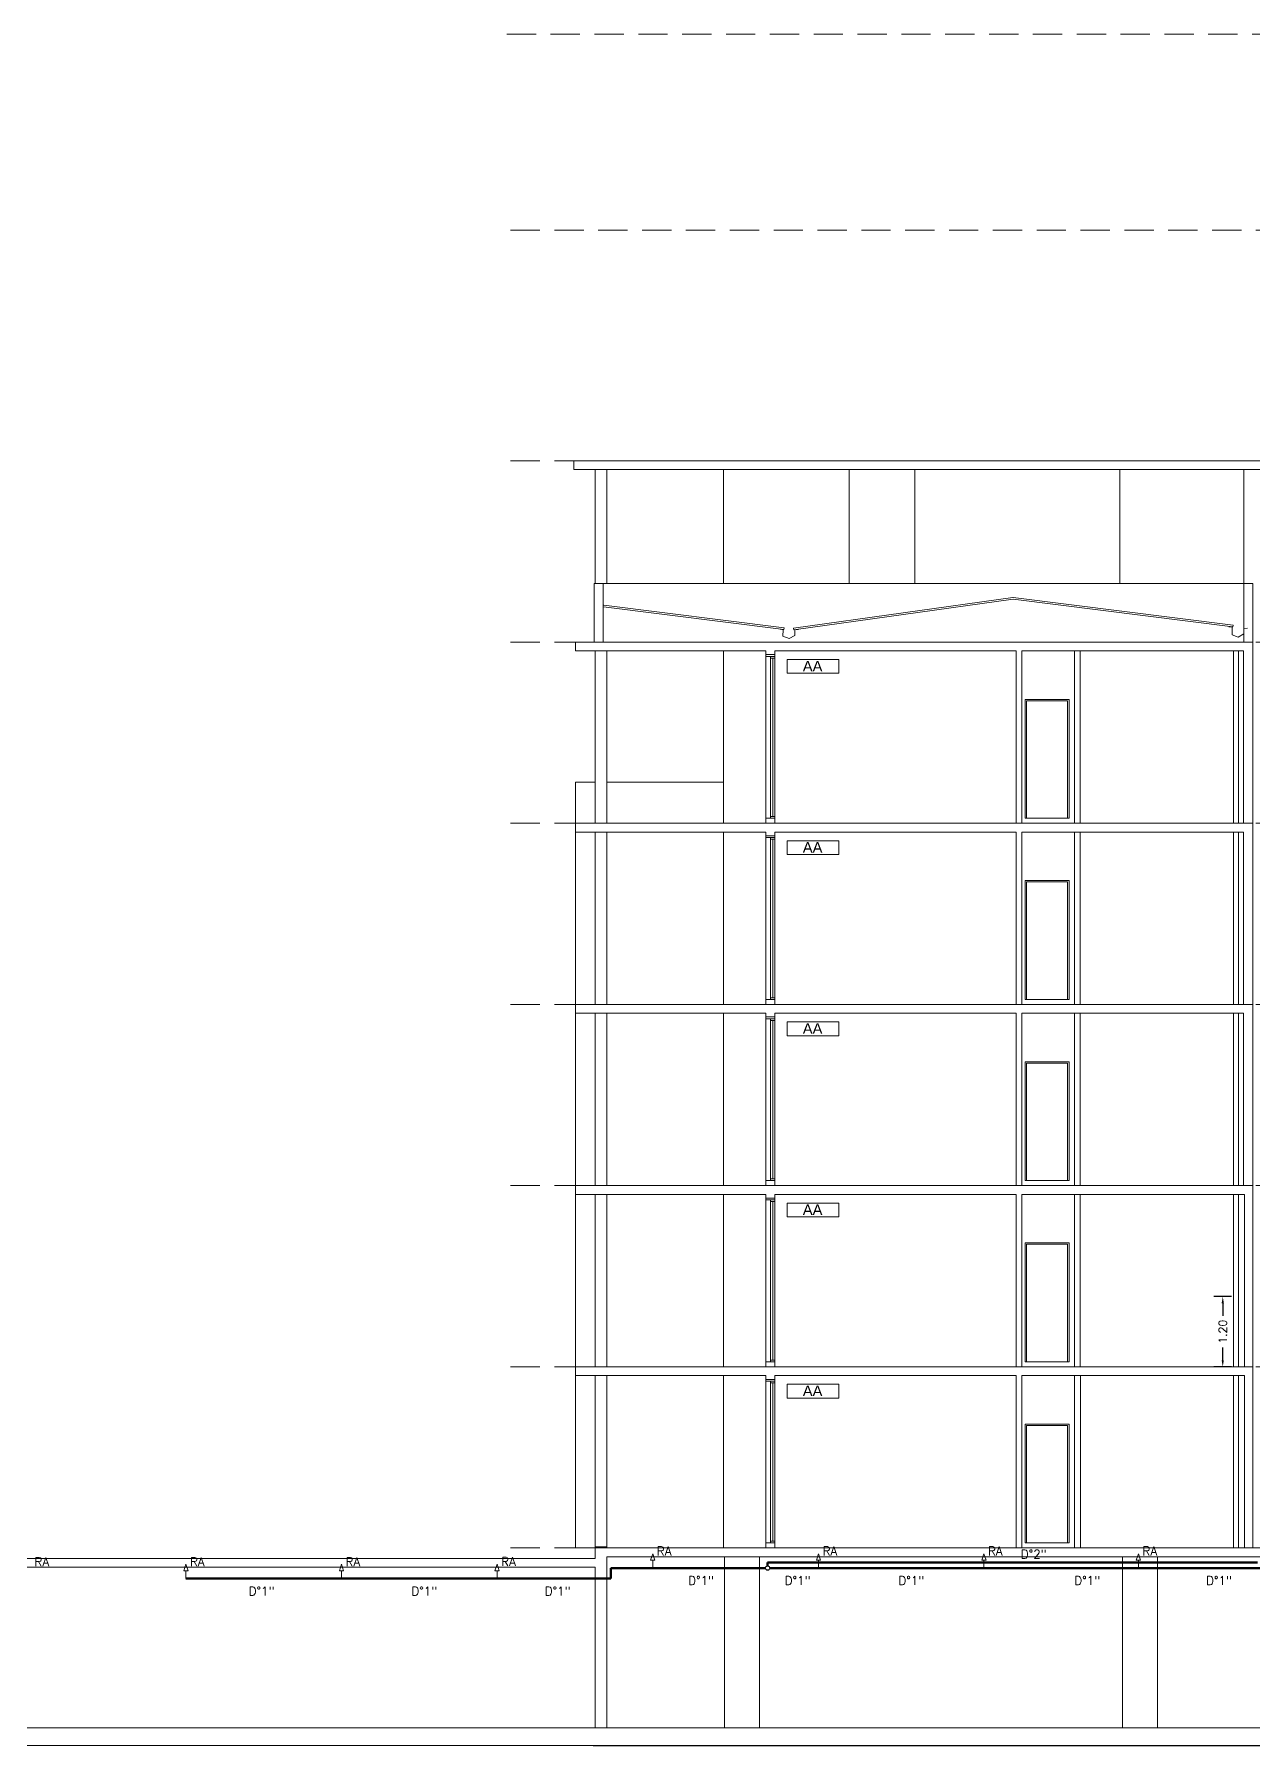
# Model space of a CAD drawing. Header units: millimetres. Extents: x 917 to 1168, y -421 to -23.
# Drawn here: x 1045.93 to 1066.78, y -52.95 to -23.67 of the extents above; entities that cross this region are included whole.
import ezdxf
from ezdxf.enums import TextEntityAlignment as Align

# ---------------------------------------------------------------- set-up
doc = ezdxf.new("R2010")
doc.units = ezdxf.units.MM
doc.header["$LTSCALE"] = 0.1
doc.linetypes.add('CONTINUA', pattern=[0])
doc.linetypes.add('HIDDEN', pattern=[0.375, 0.25, -0.125])
doc.layers.get('0').update_dxf_attribs({"lineweight": 5})
for name, color, linetype, lineweight in [('00_Incendio_Cañeria', 1, 'Continuous', 30), ('00_Incendio_Montantes', 1, 'Continuous', 30), ('00_Incendio_Textos', 7, 'Continuous', 13), ('Cotas', 7, 'Continuous', 13), ('Incendio - Texto', 11, 'Continuous', 18)]:
    doc.layers.add(name, color=color, linetype=linetype, lineweight=lineweight)
doc.styles.add('Arial', font='arial.ttf', dxfattribs={"height": 0.245883})
doc.styles.add('Cotas2', font='romans.shx')
doc.styles.add('Romans', font='romans.shx')
doc.styles.get("Standard").update_dxf_attribs({"font": 'arial.ttf'})
doc.dimstyles.new('Cotas--1-75', dxfattribs={"dimscale": 0.075, "dimtxt": 1.75, "dimasz": 1.5, "dimexe": 2, "dimexo": 5, "dimgap": 0.5, "dimtad": 0, "dimtih": 1, "dimtoh": 1, "dimzin": 0, "dimdsep": 46, "dimtxsty": 'Cotas2', "dimcen": 3, "dimdle": 2, "dimadec": 0, "dimazin": 0, "dimtfac": 1, "dimtofl": 0, "dimtmove": 2, "dimatfit": 3, "dimfxl": 2, "dimtolj": 1, "dimtzin": 0, "dimarcsym": 0})

# ---------------------------------------------------------------- blocks, each defined once
blk = doc.blocks.new('Corte')
at = {"color": 8, "linetype": 'HIDDEN', "ltscale": 20}
for p, q in [((791.358, -96.652), (839.966, -96.652)), ((791.423, -100.002), (839.966, -100.002)), ((791.423, -103.952), (839.966, -103.952)), ((791.423, -107.052), (839.966, -107.052)), ((791.423, -110.152), (839.966, -110.152)), ((791.423, -113.252), (839.966, -113.252)), ((791.423, -116.352), (839.966, -116.352)), ((791.423, -119.452), (839.966, -119.452)), ((791.423, -122.552), (839.966, -122.552)), ((791.423, -125.632), (839.966, -125.632))]:
    blk.add_line(p, q, dxfattribs=at)
at = {"color": 8, "lineweight": 18}
for p, q in [((792.502, -103.952), (792.502, -104.102)), ((792.502, -103.952), (795.064, -103.952)), ((792.869, -103.952), (793.069, -103.952)), ((792.869, -103.952), (793.069, -103.952)), ((806.37, -103.952), (795.064, -103.952)), ((806.37, -103.952), (795.064, -103.952)), ((806.385, -104.102), (792.502, -104.102)), ((792.869, -104.102), (792.869, -106.052)), ((793.069, -106.052), (793.069, -104.102)), ((795.064, -106.052), (795.064, -104.102)), ((797.216, -106.052), (797.216, -104.102)), ((798.338, -106.052), (798.338, -104.102)), ((801.847, -104.102), (801.847, -106.052)), ((803.963, -106.052), (803.963, -104.102)), ((792.854, -106.052), (792.854, -107.052)), ((793.009, -106.052), (792.854, -106.052)), ((793.009, -107.052), (793.009, -106.052)), ((803.963, -106.052), (793.009, -106.052)), ((795.944, -106.052), (793.069, -106.052)), ((800.014, -106.289), (796.262, -106.813)), ((800.021, -106.289), (803.781, -106.764)), ((803.963, -106.052), (803.963, -107.052)), ((804.118, -106.052), (803.963, -106.052)), ((803.963, -106.052), (803.963, -107.052)), ((804.118, -106.052), (803.963, -106.052)), ((804.118, -122.552), (804.118, -106.052)), ((793.011, -106.452), (796.097, -106.839)), ((793.015, -106.423), (796.102, -106.809)), ((800.018, -106.318), (796.266, -106.843)), ((800.017, -106.318), (803.777, -106.793)), ((796.102, -106.809), (796.097, -106.839)), ((796.262, -106.813), (796.266, -106.843)), ((803.781, -106.764), (803.777, -106.793)), ((803.963, -107.052), (792.532, -107.052)), ((792.532, -107.052), (792.532, -107.202)), ((803.963, -107.052), (804.118, -107.052)), ((803.963, -107.052), (804.118, -107.052)), ((792.532, -107.202), (795.789, -107.202)), ((792.869, -107.202), (792.869, -110.152)), ((793.069, -110.152), (793.069, -107.202)), ((795.064, -110.152), (795.064, -107.202)), ((795.789, -107.202), (795.789, -107.267)), ((795.789, -107.267), (795.945, -107.267)), ((795.789, -107.267), (795.789, -107.297)), ((795.945, -107.267), (795.789, -107.267)), ((795.789, -110.067), (795.789, -107.297)), ((795.789, -107.297), (795.945, -107.297)), ((795.867, -107.297), (795.867, -107.327)), ((795.945, -107.297), (795.867, -107.297)), ((795.867, -107.327), (795.945, -107.327)), ((795.867, -110.037), (795.867, -107.327)), ((795.867, -110.037), (795.867, -107.327)), ((795.907, -107.327), (795.887, -107.327)), ((795.907, -110.037), (795.907, -107.327)), ((795.945, -107.267), (795.945, -107.202)), ((795.945, -107.202), (800.07, -107.202)), ((795.945, -107.297), (795.945, -107.267)), ((795.945, -107.327), (795.945, -107.297)), ((795.945, -110.037), (795.945, -107.327)), ((800.07, -107.202), (800.07, -110.152)), ((800.17, -110.152), (800.17, -107.202)), ((800.17, -107.202), (803.962, -107.202)), ((801.068, -110.152), (801.068, -107.202)), ((801.168, -107.202), (801.168, -110.152)), ((803.788, -107.202), (803.788, -110.152)), ((803.873, -110.152), (803.873, -107.202)), ((803.962, -107.202), (803.962, -110.152)), ((800.225, -110.067), (800.225, -108.032)), ((800.225, -108.032), (800.975, -108.032)), ((800.975, -108.032), (800.225, -108.032)), ((800.225, -108.032), (800.225, -110.067)), ((800.25, -110.067), (800.25, -108.057)), ((800.285, -108.057), (800.25, -108.057)), ((800.285, -108.057), (800.95, -108.057)), ((800.95, -108.057), (800.95, -110.067)), ((800.975, -108.032), (800.975, -110.067)), ((800.975, -110.067), (800.975, -108.032)), ((792.869, -109.452), (792.532, -109.452)), ((792.532, -109.452), (792.532, -110.152)), ((795.064, -109.452), (793.069, -109.452)), ((795.945, -110.067), (795.789, -110.067)), ((795.789, -110.067), (795.789, -110.152)), ((795.867, -110.037), (795.867, -110.067)), ((795.945, -110.037), (795.867, -110.037)), ((795.867, -110.067), (795.945, -110.067)), ((795.887, -110.037), (795.907, -110.037)), ((795.945, -110.067), (795.945, -110.037)), ((795.945, -110.152), (795.945, -110.067)), ((800.25, -110.067), (800.225, -110.067)), ((800.225, -110.067), (800.25, -110.067)), ((800.285, -110.067), (800.25, -110.067)), ((800.975, -110.067), (800.285, -110.067)), ((800.95, -110.067), (800.285, -110.067)), ((800.95, -110.067), (800.975, -110.067)), ((803.962, -110.152), (792.532, -110.152)), ((792.532, -110.152), (792.532, -110.302)), ((792.532, -110.302), (792.532, -113.252)), ((792.532, -110.302), (795.789, -110.302)), ((792.869, -110.302), (792.869, -113.252)), ((793.069, -113.252), (793.069, -110.302)), ((795.064, -113.252), (795.064, -110.302)), ((795.789, -110.302), (795.789, -110.367)), ((795.789, -110.367), (795.945, -110.367)), ((795.789, -110.367), (795.789, -110.397)), ((795.945, -110.367), (795.789, -110.367)), ((795.789, -113.167), (795.789, -110.397)), ((795.789, -110.397), (795.945, -110.397)), ((795.867, -110.397), (795.867, -110.427)), ((795.945, -110.397), (795.867, -110.397)), ((795.945, -110.367), (795.945, -110.302)), ((795.945, -110.302), (800.07, -110.302)), ((795.945, -110.397), (795.945, -110.367)), ((795.945, -110.427), (795.945, -110.397)), ((800.07, -110.302), (800.07, -113.252)), ((800.17, -113.252), (800.17, -110.302)), ((800.17, -110.302), (803.962, -110.302)), ((801.068, -113.252), (801.068, -110.302)), ((801.168, -110.302), (801.168, -113.252)), ((803.788, -110.302), (803.788, -113.252)), ((803.873, -113.252), (803.873, -110.302)), ((803.962, -110.152), (804.118, -110.152)), ((803.962, -110.302), (803.962, -113.252)), ((795.867, -110.427), (795.945, -110.427)), ((795.867, -113.137), (795.867, -110.427)), ((795.867, -113.137), (795.867, -110.427)), ((795.907, -110.427), (795.887, -110.427)), ((795.907, -113.137), (795.907, -110.427)), ((795.945, -113.137), (795.945, -110.427)), ((800.225, -113.167), (800.225, -111.132)), ((800.225, -111.132), (800.975, -111.132)), ((800.975, -111.132), (800.225, -111.132)), ((800.225, -111.132), (800.225, -113.167)), ((800.25, -113.167), (800.25, -111.157)), ((800.285, -111.157), (800.25, -111.157)), ((800.285, -111.157), (800.95, -111.157)), ((800.95, -111.157), (800.95, -113.167)), ((800.975, -111.132), (800.975, -113.167)), ((800.975, -113.167), (800.975, -111.132)), ((803.962, -113.252), (792.532, -113.252)), ((792.532, -113.252), (792.532, -113.402)), ((795.945, -113.167), (795.789, -113.167)), ((795.789, -113.167), (795.789, -113.252)), ((795.867, -113.137), (795.867, -113.167)), ((795.945, -113.137), (795.867, -113.137)), ((795.867, -113.167), (795.945, -113.167)), ((795.887, -113.137), (795.907, -113.137)), ((795.945, -113.167), (795.945, -113.137)), ((795.945, -113.252), (795.945, -113.167)), ((800.25, -113.167), (800.225, -113.167)), ((800.225, -113.167), (800.25, -113.167)), ((800.285, -113.167), (800.25, -113.167)), ((800.975, -113.167), (800.285, -113.167)), ((800.95, -113.167), (800.285, -113.167)), ((800.95, -113.167), (800.975, -113.167)), ((803.962, -113.252), (804.118, -113.252)), ((792.532, -113.402), (792.532, -116.352)), ((792.532, -113.402), (795.789, -113.402)), ((792.869, -113.402), (792.869, -116.352)), ((793.069, -116.352), (793.069, -113.402)), ((795.064, -116.352), (795.064, -113.402)), ((795.789, -113.402), (795.789, -113.467)), ((795.789, -113.467), (795.945, -113.467)), ((795.789, -113.467), (795.789, -113.497)), ((795.945, -113.467), (795.789, -113.467)), ((795.789, -116.267), (795.789, -113.497)), ((795.789, -113.497), (795.945, -113.497)), ((795.867, -113.497), (795.867, -113.527)), ((795.945, -113.497), (795.867, -113.497)), ((795.867, -113.527), (795.945, -113.527)), ((795.867, -116.237), (795.867, -113.527)), ((795.867, -116.237), (795.867, -113.527)), ((795.907, -113.527), (795.887, -113.527)), ((795.907, -116.237), (795.907, -113.527)), ((795.945, -113.467), (795.945, -113.402)), ((795.945, -113.402), (800.07, -113.402)), ((795.945, -113.497), (795.945, -113.467)), ((795.945, -113.527), (795.945, -113.497)), ((795.945, -116.237), (795.945, -113.527)), ((800.07, -113.402), (800.07, -116.352)), ((800.17, -116.352), (800.17, -113.402)), ((800.17, -113.402), (803.962, -113.402)), ((801.068, -116.352), (801.068, -113.402)), ((801.168, -113.402), (801.168, -116.352)), ((803.788, -113.402), (803.788, -116.352)), ((803.873, -116.352), (803.873, -113.402)), ((803.962, -113.402), (803.962, -116.352)), ((800.225, -116.267), (800.225, -114.232)), ((800.225, -114.232), (800.975, -114.232)), ((800.975, -114.232), (800.225, -114.232)), ((800.225, -114.232), (800.225, -116.267)), ((800.25, -116.267), (800.25, -114.257)), ((800.285, -114.257), (800.25, -114.257)), ((800.285, -114.257), (800.95, -114.257)), ((800.95, -114.257), (800.95, -116.267)), ((800.975, -114.232), (800.975, -116.267)), ((800.975, -116.267), (800.975, -114.232)), ((795.867, -116.237), (795.867, -116.267)), ((795.945, -116.237), (795.867, -116.237)), ((795.887, -116.237), (795.907, -116.237)), ((795.945, -116.267), (795.945, -116.237)), ((803.962, -116.352), (792.532, -116.352)), ((792.532, -116.352), (792.532, -116.502)), ((792.532, -116.502), (792.532, -119.452)), ((792.532, -116.502), (795.789, -116.502)), ((792.869, -116.502), (792.869, -119.452)), ((793.069, -119.452), (793.069, -116.502)), ((795.064, -119.452), (795.064, -116.502)), ((795.945, -116.267), (795.789, -116.267)), ((795.789, -116.267), (795.789, -116.352)), ((795.789, -116.502), (795.789, -116.567)), ((795.867, -116.267), (795.945, -116.267)), ((795.945, -116.352), (795.945, -116.267)), ((795.945, -116.567), (795.945, -116.502)), ((795.945, -116.502), (800.07, -116.502)), ((800.07, -116.502), (800.07, -119.452)), ((800.17, -119.452), (800.17, -116.502)), ((800.17, -116.502), (803.978, -116.502)), ((800.25, -116.267), (800.225, -116.267)), ((800.225, -116.267), (800.25, -116.267)), ((800.285, -116.267), (800.25, -116.267)), ((800.975, -116.267), (800.285, -116.267)), ((800.95, -116.267), (800.285, -116.267)), ((800.95, -116.267), (800.975, -116.267)), ((801.068, -119.452), (801.068, -116.502)), ((801.168, -116.502), (801.168, -119.452)), ((803.788, -116.502), (803.788, -119.452)), ((803.873, -119.452), (803.873, -116.502)), ((803.962, -116.352), (804.118, -116.352)), ((803.978, -116.502), (803.978, -119.452)), ((795.789, -116.567), (795.945, -116.567)), ((795.789, -116.567), (795.789, -116.597)), ((795.945, -116.567), (795.789, -116.567)), ((795.789, -119.367), (795.789, -116.597)), ((795.789, -116.597), (795.945, -116.597)), ((795.867, -116.597), (795.867, -116.627)), ((795.945, -116.597), (795.867, -116.597)), ((795.867, -116.627), (795.945, -116.627)), ((795.867, -119.337), (795.867, -116.627)), ((795.867, -119.337), (795.867, -116.627)), ((795.907, -116.627), (795.887, -116.627)), ((795.907, -119.337), (795.907, -116.627)), ((795.945, -116.597), (795.945, -116.567)), ((795.945, -116.627), (795.945, -116.597)), ((795.945, -119.337), (795.945, -116.627)), ((800.225, -119.367), (800.225, -117.332)), ((800.225, -117.332), (800.975, -117.332)), ((800.975, -117.332), (800.225, -117.332)), ((800.225, -117.332), (800.225, -119.367)), ((800.25, -119.367), (800.25, -117.357)), ((800.285, -117.357), (800.25, -117.357)), ((800.285, -117.357), (800.95, -117.357)), ((800.95, -117.357), (800.95, -119.367)), ((800.975, -117.332), (800.975, -119.367)), ((800.975, -119.367), (800.975, -117.332)), ((803.978, -119.452), (792.532, -119.452)), ((792.532, -119.452), (792.532, -119.602)), ((795.945, -119.367), (795.789, -119.367)), ((795.789, -119.367), (795.789, -119.452)), ((795.867, -119.337), (795.867, -119.367)), ((795.945, -119.337), (795.867, -119.337)), ((795.867, -119.367), (795.945, -119.367)), ((795.887, -119.337), (795.907, -119.337)), ((795.945, -119.367), (795.945, -119.337)), ((795.945, -119.452), (795.945, -119.367)), ((800.25, -119.367), (800.225, -119.367)), ((800.225, -119.367), (800.25, -119.367)), ((800.285, -119.367), (800.25, -119.367)), ((800.975, -119.367), (800.285, -119.367)), ((800.95, -119.367), (800.285, -119.367)), ((800.95, -119.367), (800.975, -119.367)), ((803.978, -119.452), (804.118, -119.452)), ((792.532, -119.602), (795.789, -119.602)), ((792.532, -119.602), (792.532, -122.552)), ((792.869, -119.602), (792.869, -122.552)), ((793.069, -122.552), (793.069, -119.602)), ((795.064, -122.552), (795.064, -119.602)), ((795.789, -119.602), (795.789, -119.667)), ((795.789, -119.667), (795.945, -119.667)), ((795.789, -119.667), (795.789, -119.697)), ((795.945, -119.667), (795.789, -119.667)), ((795.789, -122.467), (795.789, -119.697)), ((795.789, -119.697), (795.945, -119.697)), ((795.867, -119.697), (795.867, -119.727)), ((795.945, -119.697), (795.867, -119.697)), ((795.867, -119.727), (795.945, -119.727)), ((795.867, -122.437), (795.867, -119.727)), ((795.867, -122.437), (795.867, -119.727)), ((795.907, -119.727), (795.887, -119.727)), ((795.907, -122.437), (795.907, -119.727)), ((795.945, -119.667), (795.945, -119.602)), ((795.945, -119.602), (800.07, -119.602)), ((795.945, -119.697), (795.945, -119.667)), ((795.945, -119.727), (795.945, -119.697)), ((795.945, -122.437), (795.945, -119.727)), ((800.07, -119.602), (800.07, -122.552)), ((800.17, -122.552), (800.17, -119.602)), ((800.17, -119.602), (803.978, -119.602)), ((801.07, -122.552), (801.07, -119.602)), ((801.17, -119.602), (801.17, -122.552)), ((803.788, -119.602), (803.788, -122.552)), ((803.873, -122.552), (803.873, -119.602)), ((803.978, -119.602), (803.978, -122.552)), ((800.225, -122.467), (800.225, -120.432)), ((800.225, -120.432), (800.975, -120.432)), ((800.975, -120.432), (800.225, -120.432)), ((800.225, -120.432), (800.225, -122.467)), ((800.25, -122.467), (800.25, -120.457)), ((800.285, -120.457), (800.25, -120.457)), ((800.285, -120.457), (800.95, -120.457)), ((800.95, -120.457), (800.95, -122.467)), ((800.975, -120.432), (800.975, -122.467)), ((800.975, -122.467), (800.975, -120.432)), ((792.532, -122.552), (792.869, -122.552)), ((792.869, -122.532), (793.069, -122.532)), ((792.869, -122.532), (792.869, -122.552)), ((792.869, -122.552), (792.869, -122.732)), ((829.03, -122.552), (792.869, -122.552)), ((793.069, -122.552), (793.069, -122.532)), ((793.069, -122.702), (828.88, -122.702)), ((793.069, -125.632), (793.069, -122.702)), ((795.079, -125.632), (795.079, -122.702)), ((795.679, -125.632), (795.679, -122.702)), ((795.945, -122.467), (795.789, -122.467)), ((795.789, -122.467), (795.789, -122.552)), ((795.789, -122.552), (795.945, -122.552)), ((795.867, -122.437), (795.867, -122.467)), ((795.945, -122.437), (795.867, -122.437)), ((795.867, -122.467), (795.945, -122.467)), ((795.887, -122.437), (795.907, -122.437)), ((795.945, -122.467), (795.945, -122.437)), ((795.945, -122.552), (795.945, -122.467)), ((800.07, -122.552), (800.17, -122.552)), ((800.25, -122.467), (800.225, -122.467)), ((800.225, -122.467), (800.25, -122.467)), ((800.285, -122.467), (800.25, -122.467)), ((800.975, -122.467), (800.285, -122.467)), ((800.95, -122.467), (800.285, -122.467)), ((800.95, -122.467), (800.975, -122.467)), ((801.887, -125.632), (801.887, -122.702)), ((802.487, -125.632), (802.487, -122.702)), ((803.788, -122.552), (803.873, -122.552)), ((803.978, -122.552), (804.118, -122.552)), ((792.869, -122.732), (721.616, -122.732)), ((721.766, -122.882), (792.869, -122.882)), ((792.869, -122.882), (792.869, -125.632)), ((828.88, -125.632), (721.766, -125.632)), ((793.069, -125.632), (792.869, -125.632)), ((795.679, -125.632), (795.079, -125.632)), ((802.487, -125.632), (801.887, -125.632)), ((829.03, -125.932), (721.616, -125.932))]:
    blk.add_line(p, q, dxfattribs=at)
at = {"color": 8}
blk.add_line((792.837, -125.937), (817.148, -125.937), dxfattribs=at)
at = {"color": 8, "lineweight": 18}
for points in [[(796.034, -106.833), (796.084, -106.841), (796.082, -106.951), (796.19, -106.99), (796.283, -106.937), (796.283, -106.844), (796.345, -106.837)], [(803.707, -106.789), (803.765, -106.797), (803.763, -106.927), (803.871, -106.966), (803.963, -106.913), (803.963, -106.82), (804.026, -106.813)]]:
    blk.add_lwpolyline(points, dxfattribs=at)
blk = doc.blocks.new('*D114')
at = {"layer": 'Cotas', "color": 0, "lineweight": -2, "transparency": 16777216}
for p, q in [((1066.412, -45.269), (1066.112, -45.269)), ((1066.262, -45.381), (1066.262, -45.598)), ((1066.262, -46.356), (1066.262, -46.14)), ((1066.412, -46.469), (1066.112, -46.469))]:
    blk.add_line(p, q, dxfattribs=at)
at = {"layer": 'Cotas', "color": 0, "lineweight": 5, "transparency": 16777216}
for points in [[(1066.243, -45.381), (1066.281, -45.381), (1066.262, -45.269)], [(1066.243, -46.356), (1066.281, -46.356), (1066.262, -46.469)]]:
    blk.add_solid(points, dxfattribs=at)
at = {"layer": 'Cotas', "color": 0, "transparency": 16777216, "insert": (1066.262, -45.869), "char_height": 0.135, "attachment_point": 5, "rotation": 90, "style": 'Cotas2'}
blk.add_mtext('\\A1;1.20', dxfattribs=at)

msp = doc.modelspace()

# ---------------------------------------------------------------- linework, layer by layer
at = {"color": 8, "linetype": 'CONTINUA', "lineweight": 20}
for points in [[(1058.809, -34.369), (1059.694, -34.369), (1059.694, -34.604), (1058.809, -34.604)], [(1058.809, -37.469), (1059.694, -37.469), (1059.694, -37.704), (1058.809, -37.704)], [(1058.809, -40.569), (1059.694, -40.569), (1059.694, -40.804), (1058.809, -40.804)], [(1058.809, -43.669), (1059.694, -43.669), (1059.694, -43.904), (1058.809, -43.904)], [(1058.809, -46.769), (1059.694, -46.769), (1059.694, -47.004), (1058.809, -47.004)]]:
    msp.add_lwpolyline(points, close=True, dxfattribs=at)
at = {"layer": '00_Incendio_Cañeria', "lineweight": 20}
for p, q in [((1056.51, -49.667), (1056.473, -49.779)), ((1056.473, -49.779), (1056.546, -49.779)), ((1056.51, -49.667), (1056.546, -49.779)), ((1056.51, -49.914), (1056.51, -49.779)), ((1059.347, -49.667), (1059.31, -49.779)), ((1059.31, -49.779), (1059.383, -49.779)), ((1059.347, -49.667), (1059.383, -49.779)), ((1059.347, -49.914), (1059.347, -49.779)), ((1062.175, -49.667), (1062.139, -49.779)), ((1062.139, -49.779), (1062.212, -49.779)), ((1062.175, -49.667), (1062.212, -49.779)), ((1062.175, -49.914), (1062.175, -49.779)), ((1064.819, -49.667), (1064.783, -49.779)), ((1064.783, -49.779), (1064.856, -49.779)), ((1064.819, -49.667), (1064.856, -49.779)), ((1064.819, -49.914), (1064.819, -49.779)), ((1048.527, -49.847), (1048.49, -49.959)), ((1048.49, -49.959), (1048.563, -49.959)), ((1048.527, -49.847), (1048.563, -49.959)), ((1048.527, -50.094), (1048.527, -49.959)), ((1051.188, -49.847), (1051.151, -49.959)), ((1051.151, -49.959), (1051.224, -49.959)), ((1051.188, -49.847), (1051.224, -49.959)), ((1051.188, -50.094), (1051.188, -49.959)), ((1053.849, -49.847), (1053.812, -49.959)), ((1053.812, -49.959), (1053.885, -49.959)), ((1053.849, -49.847), (1053.885, -49.959)), ((1053.849, -50.094), (1053.849, -49.959))]:
    msp.add_line(p, q, dxfattribs=at)
at = {"layer": '00_Incendio_Cañeria', "lineweight": 50}
for points in [[(1055.797, -50.094), (1055.797, -49.914)], [(1058.439, -49.914), (1055.797, -49.914)], [(1066.854, -49.817), (1058.476, -49.817)], [(1058.476, -49.817), (1058.476, -49.877)], [(1067.719, -49.914), (1058.513, -49.914)], [(1048.527, -50.094), (1055.797, -50.094)]]:
    msp.add_lwpolyline(points, dxfattribs=at)
at = {"layer": '00_Incendio_Montantes', "lineweight": 25}
msp.add_circle((1058.476, -49.914), 0.037, dxfattribs=at)

# ---------------------------------------------------------------- block references
at = {"linetype": 'CONTINUA', "lineweight": 13}
msp.add_blockref('Corte', (262.657, 72.983), dxfattribs=at)

# ---------------------------------------------------------------- texts
at = {"color": 8, "style": 'Arial'}
for p in [(1059.078, -34.571), (1059.078, -37.671), (1059.078, -40.771), (1059.078, -43.871), (1059.078, -46.971)]:
    msp.add_text('AA', height=0.18, dxfattribs=at).set_placement(p)
at = {"layer": '00_Incendio_Textos', "lineweight": 18, "char_height": 0.15, "attachment_point": 3}
for s, insert in [('\\A1;{\\Fromans|c0;D°2"}', (1063.251, -49.599)), ('\\A1;{\\Fromans|c0;D°1"}', (1057.561, -50.052)), ('\\A1;{\\Fromans|c0;D°1"}', (1059.211, -50.052)), ('\\A1;{\\Fromans|c0;D°1"}', (1061.157, -50.052)), ('\\A1;{\\Fromans|c0;D°1"}', (1064.165, -50.052)), ('\\A1;{\\Fromans|c0;D°1"}', (1066.42, -50.052)), ('\\A1;{\\Fromans|c0;D°1"}', (1050.042, -50.232)), ('\\A1;{\\Fromans|c0;D°1"}', (1052.826, -50.232)), ('\\A1;{\\Fromans|c0;D°1"}', (1055.108, -50.232))]:
    msp.add_mtext_dynamic_manual_height_columns(s, width=0.9745, gutter_width=12.5, heights=[0], dxfattribs=dict(at, insert=insert))
at = {"layer": 'Incendio - Texto', "color": 7, "style": 'Romans'}
for p in [(1046.06, -49.806), (1048.72, -49.806), (1051.381, -49.806), (1054.044, -49.802), (1056.705, -49.622), (1059.542, -49.622), (1062.37, -49.622), (1065.014, -49.622)]:
    msp.add_text('RA', height=0.15, dxfattribs=at).set_placement(p, align=Align.MIDDLE_CENTER)

# ---------------------------------------------------------------- dimensions: what is measured, and where the dimension line sits
at = {"layer": 'Cotas'}
dim = msp.add_linear_dim(base=(1066.262, -46.469), p1=(1067.047, -45.269), p2=(1066.854, -46.469), angle=90, dimstyle='Cotas--1-75', override={"dimtxt": 1.8, "dimexo": 0.5, "dimgap": 1, "dimdle": 0.15, "dimfxlon": 1}, dxfattribs=at)
dim.commit()
dim.dimension.update_dxf_attribs({"geometry": '*D114', "text_midpoint": (1066.262, -45.869), "text_rotation": 90})

doc.saveas('drawing.dxf')
